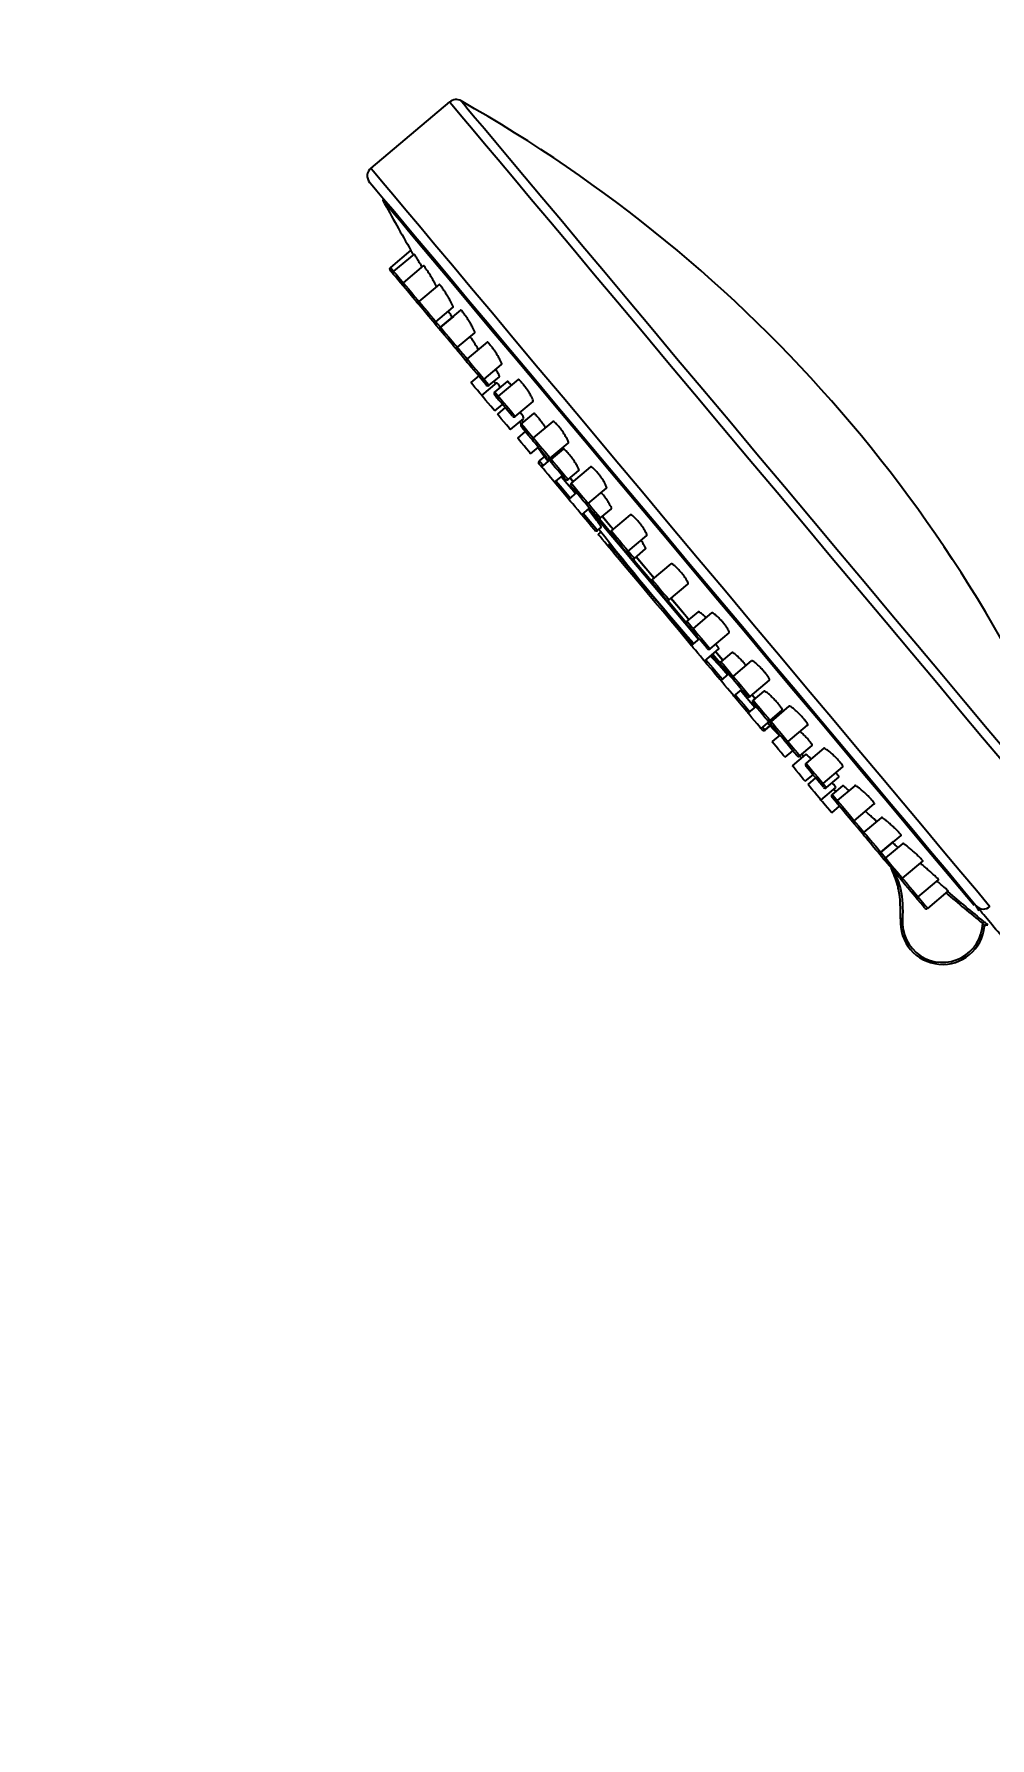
# Model space of a CAD drawing. Extents: x 4885 to 9138, y -729 to 2388.
# Drawn here: x 7202.2 to 7296.1, y 774.1 to 941.3 of the extents above; entities that cross this region are included whole.
import ezdxf

# ---------------------------------------------------------------- set-up
doc = ezdxf.new("R2010")
doc.units = 0
doc.header["$LTSCALE"] = 10
doc.header["$MEASUREMENT"] = 0
doc.header["$PDMODE"] = 3
doc.header["$PDSIZE"] = -10
doc.layers.get('0').update_dxf_attribs({"linetype": 'CONTINUOUS'})
doc.layers.get('DEFPOINTS').update_dxf_attribs({"linetype": 'CONTINUOUS'})
doc.styles.add('Daelim Dimension', font='NanumGothic.ttf')
doc.dimstyles.new('DEFAULT', dxfattribs={"dimscale": 2, "dimtxt": 2, "dimasz": 2, "dimexe": 0, "dimexo": 2, "dimgap": 1, "dimtad": 1, "dimdec": 1, "dimzin": 9, "dimdsep": 46, "dimtxsty": 'Daelim Dimension', "dimcen": 0.5, "dimclrd": 252, "dimclre": 252, "dimclrt": 3, "dimadec": 1, "dimazin": 0, "dimtfac": 1, "dimtdec": 1, "dimtix": 1, "dimtmove": 0, "dimatfit": 3, "dimfxl": 1, "dimtolj": 1, "dimtzin": 1, "dimlwd": 9, "dimlwe": 9, "dimarcsym": 0})

# ---------------------------------------------------------------- blocks, each defined once
blk = doc.blocks.new('*D52')
at = {"color": 5, "lineweight": 9, "ltscale": 0.5, "transparency": 16777216}
for p, q in [((6992.58, 1201.24), (7563.48, 1201.24)), ((7561.48, 1193.24), (7561.48, 202.29)), ((7411.64, 194.29), (7563.48, 194.29))]:
    blk.add_line(p, q, dxfattribs=at)
at = {"color": 5, "ltscale": 0.5, "transparency": 16777216}
for points in [[(7560.15, 1193.24), (7562.82, 1193.24), (7561.48, 1201.24)], [(7560.15, 202.29), (7562.82, 202.29), (7561.48, 194.29)]]:
    blk.add_solid(points, dxfattribs=at)
at = {"layer": 'DEFPOINTS', "color": 0, "ltscale": 0.5, "transparency": 16777216}
for p in [(6988.58, 1201.24), (7407.64, 194.29), (7561.48, 194.29)]:
    blk.add_point(p, dxfattribs=at)
at = {"color": 7, "ltscale": 0.5, "transparency": 16777216, "insert": (7545.78, 697.77), "char_height": 20, "attachment_point": 5, "rotation": 90, "style": 'Daelim Dimension'}
blk.add_mtext('\\A1;(1140~1330)', dxfattribs=at)

msp = doc.modelspace()

# ---------------------------------------------------------------- linework, layer by layer
at = {"color": 7, "linetype": 'Continuous', "lineweight": 25}
for p, q in [((7243.04, 934.61), (7235.31, 928.12)), ((7239.23, 920.06), (7237.22, 918.37)), ((7239.55, 919.68), (7237.54, 917.99)), ((7240.48, 918.55), (7238.48, 916.87)), ((7242.02, 916.7), (7240.03, 915.03)), ((7241.7, 913.04), (7243.39, 914.46)), ((7244.11, 914.18), (7242.13, 912.52)), ((7243.41, 913.56), (7242.15, 912.5)), ((7243.8, 910.53), (7245.51, 911.96)), ((7246.72, 911.04), (7244.75, 909.4)), ((7246.42, 907.4), (7248.15, 908.85)), ((7245.9, 907.72), (7245.13, 907.08)), ((7247.66, 907.06), (7246.19, 905.82)), ((7246.92, 906.81), (7247.93, 907.65)), ((7248.7, 907.17), (7247.48, 906.15)), ((7249.76, 907.37), (7247.82, 905.74)), ((7247.47, 904.29), (7248.24, 904.93)), ((7249.49, 903.75), (7251.24, 905.21)), ((7248.49, 904.63), (7247.73, 903.98)), ((7249.01, 902.45), (7250.34, 903.56)), ((7249.93, 903.23), (7250.07, 903.03)), ((7251.29, 904.05), (7250.09, 903.04)), ((7253.18, 903.25), (7251.26, 901.64)), ((7250.47, 902.27), (7249.71, 901.62)), ((7250.99, 900.09), (7251.76, 900.74)), ((7252.35, 899.83), (7251.84, 899.4)), ((7252.36, 899.82), (7251.85, 899.38)), ((7253.51, 900.02), (7252.07, 898.81)), ((7252.36, 899.82), (7252.37, 899.81)), ((7252.93, 899.65), (7254.7, 901.13)), ((7254.2, 900.55), (7253.01, 899.55)), ((7251.82, 899.1), (7251.81, 899.12)), ((7254.68, 897.56), (7255.74, 898.45)), ((7256.88, 898.79), (7254.99, 897.2)), ((7253.35, 897.28), (7254.12, 897.92)), ((7256.66, 895.21), (7258.45, 896.71)), ((7255.5, 896.27), (7254.74, 895.63)), ((7256.02, 894.1), (7256.79, 894.74)), ((7257.85, 893.79), (7258.93, 894.69)), ((7260.78, 894.09), (7258.91, 892.52)), ((7257.57, 892.57), (7257.92, 892.86)), ((7257.92, 892.42), (7257.63, 892.18)), ((7258.8, 891.29), (7258.71, 891.21)), ((7260.58, 890.53), (7262.4, 892.06)), ((7261.19, 889.81), (7262.29, 890.74)), ((7264.78, 889.28), (7262.93, 887.73)), ((7264.61, 885.74), (7266.45, 887.28)), ((7267.45, 884.58), (7266.35, 883.66)), ((7268.77, 884.46), (7266.96, 882.94)), ((7267.55, 881.92), (7266.78, 881.28)), ((7268.63, 880.94), (7270.5, 882.51)), ((7268.07, 879.74), (7269.49, 880.93)), ((7269.06, 879.98), (7268.77, 880.33)), ((7268.89, 880.43), (7269.62, 879.56)), ((7270.77, 880.59), (7269.69, 879.68)), ((7272.67, 879.76), (7270.88, 878.26)), ((7270.44, 878.47), (7269.68, 877.83)), ((7270.96, 876.29), (7271.73, 876.94)), ((7272.55, 876.27), (7274.45, 877.86)), ((7273.91, 876.79), (7272.86, 875.91)), ((7273.11, 875.29), (7272.35, 874.65)), ((7274.53, 873.91), (7275.71, 874.91)), ((7276.37, 875.3), (7274.61, 873.82)), ((7273.63, 873.11), (7275.08, 874.33)), ((7273.71, 873.02), (7273.63, 873.11)), ((7273.74, 872.99), (7273.71, 873.02)), ((7274.5, 873.43), (7273.99, 873)), ((7274.02, 872.96), (7274.53, 873.39)), ((7274.26, 873.64), (7275.12, 872.76)), ((7274.3, 873.67), (7274.5, 873.43)), ((7274.5, 873.43), (7274.51, 873.41)), ((7276.28, 871.83), (7278.2, 873.44)), ((7275.47, 872.47), (7274.71, 871.83)), ((7275.12, 872.76), (7275.1, 872.78)), ((7277.45, 870.43), (7278.66, 871.44)), ((7275.99, 870.3), (7276.76, 870.94)), ((7278.01, 870.58), (7276.69, 869.47)), ((7279.79, 871.18), (7278.05, 869.72)), ((7277.97, 867.94), (7278.74, 868.58)), ((7278.99, 868.28), (7278.23, 867.64)), ((7279.72, 867.73), (7281.66, 869.36)), ((7280.06, 867.32), (7281.28, 868.35)), ((7279.51, 866.1), (7280.99, 867.34)), ((7281.62, 867.5), (7280.62, 866.66)), ((7282.84, 867.51), (7281.11, 866.06)), ((7280.57, 864.85), (7281.33, 865.49)), ((7282.79, 864.07), (7284.75, 865.72)), ((7285.44, 864.37), (7283.74, 862.94)), ((7285.39, 860.97), (7286.65, 862.02)), ((7285.41, 860.95), (7287.39, 862.61)), ((7287.54, 861.85), (7285.84, 860.43)), ((7287.51, 858.44), (7289.51, 860.11)), ((7289.06, 856.6), (7291.06, 858.28)), ((7290, 855.47), (7292.01, 857.16)), ((7294.59, 855.91), (7293.71, 856.8)), ((7294.73, 855.75), (7295.02, 855.25)), ((7295.9, 853.84), (7295.9, 853.84))]:
    msp.add_line(p, q, dxfattribs=at)
at = {"color": 8, "linetype": 'Continuous', "lineweight": 25}
for p, q in [((7250.26, 903.19), (7250.12, 903.36)), ((7251.84, 899.4), (7251.85, 899.38)), ((7255.16, 897.34), (7254.86, 897.71)), ((7256.8, 894.73), (7256.76, 894.7)), ((7257.24, 894.21), (7257.17, 894.15)), ((7260.43, 889.26), (7260.38, 889.22)), ((7266.4, 882.17), (7266.34, 882.12)), ((7269.18, 880.08), (7269.06, 879.98)), ((7269.86, 879.83), (7269.16, 880.66)), ((7269.61, 879.57), (7269.52, 879.49)), ((7273.03, 876.05), (7272.73, 876.42)), ((7273.79, 873.24), (7273.99, 873)), ((7273.99, 873), (7274.02, 872.96)), ((7277.83, 870.34), (7277.63, 870.58)), ((7295.9, 853.85), (7295.9, 853.84))]:
    msp.add_line(p, q, dxfattribs=at)
at = {"color": 8, "linetype": 'Continuous', "lineweight": 25, "flags": 128}
for points in [[(7297.44, 869.78), (7295.39, 872.22), (7293.2, 874.83), (7290.88, 877.6), (7288.44, 880.5), (7285.91, 883.52), (7283.3, 886.63), (7280.63, 889.8), (7277.93, 893.03), (7275.2, 896.28), (7272.47, 899.53), (7269.76, 902.76), (7267.1, 905.94), (7264.49, 909.05), (7261.95, 912.07), (7259.52, 914.97), (7257.19, 917.74), (7255, 920.36), (7252.95, 922.8), (7251.06, 925.05), (7249.34, 927.09), (7247.81, 928.92), (7246.48, 930.5), (7245.36, 931.84), (7244.45, 932.93), (7243.76, 933.75), (7243.3, 934.3), (7243.07, 934.57), (7243.04, 934.61)], [(7244.17, 934.71), (7244.2, 934.68), (7244.43, 934.41), (7244.88, 933.86), (7245.56, 933.06), (7246.46, 931.99), (7247.57, 930.66), (7248.89, 929.1), (7250.39, 927.3), (7252.09, 925.28), (7253.95, 923.06), (7255.97, 920.65), (7258.14, 918.07), (7260.44, 915.33), (7262.84, 912.46), (7265.34, 909.48), (7267.92, 906.41), (7270.55, 903.27), (7273.22, 900.09), (7275.92, 896.88), (7278.61, 893.67), (7281.28, 890.49), (7283.91, 887.35), (7286.49, 884.28), (7288.99, 881.31), (7291.39, 878.44), (7293.68, 875.71), (7295.85, 873.13), (7297.87, 870.72)], [(7235.31, 928.12), (7235.34, 928.09), (7235.57, 927.81), (7236.03, 927.26), (7236.71, 926.45), (7237.62, 925.36), (7238.74, 924.03), (7240.07, 922.44), (7241.6, 920.63), (7243.31, 918.59), (7245.19, 916.34), (7247.24, 913.9), (7249.43, 911.29), (7251.75, 908.53), (7254.18, 905.63), (7256.71, 902.62), (7259.31, 899.51), (7261.98, 896.34), (7264.68, 893.12), (7267.4, 889.87), (7270.13, 886.62), (7272.83, 883.4), (7275.5, 880.23), (7278.1, 877.12), (7280.64, 874.1), (7283.07, 871.2), (7285.4, 868.43), (7287.59, 865.81), (7289.64, 863.37), (7291.53, 861.12), (7293.25, 859.07), (7294.78, 857.25), (7296.11, 855.66)], [(7294.55, 855.74), (7293.84, 856.59), (7292.63, 858.03), (7291.22, 859.72), (7289.62, 861.62), (7287.85, 863.73), (7285.91, 866.04), (7283.83, 868.52), (7281.62, 871.16), (7279.29, 873.93), (7276.86, 876.82), (7274.36, 879.81), (7271.8, 882.86), (7269.2, 885.96), (7266.57, 889.09), (7263.95, 892.21), (7261.35, 895.31), (7258.79, 898.37), (7256.28, 901.35), (7253.86, 904.24), (7251.53, 907.01), (7249.32, 909.65), (7247.23, 912.13), (7245.3, 914.44), (7243.53, 916.55), (7241.93, 918.46), (7240.52, 920.14), (7239.31, 921.58), (7238.3, 922.78), (7237.51, 923.72), (7236.94, 924.4), (7236.6, 924.81), (7236.49, 924.94)], [(7237.22, 918.37), (7237.29, 918.3), (7237.47, 918.08), (7237.54, 917.99)], [(7237.54, 917.99), (7237.6, 917.92), (7237.78, 917.7), (7238.06, 917.38), (7238.37, 917), (7238.48, 916.87)], [(7238.48, 916.87), (7238.54, 916.8), (7238.73, 916.58), (7239, 916.26), (7239.32, 915.88), (7239.64, 915.49), (7239.91, 915.17), (7240.03, 915.03)], [(7240.03, 915.03), (7240.09, 914.96), (7240.27, 914.74), (7240.54, 914.42), (7240.86, 914.04), (7241.18, 913.65), (7241.45, 913.33), (7241.63, 913.12), (7241.7, 913.04)], [(7241.7, 913.04), (7241.86, 912.84), (7242.15, 912.5)], [(7242.13, 912.52), (7242.2, 912.44), (7242.38, 912.23), (7242.65, 911.9), (7242.97, 911.52), (7243.29, 911.14), (7243.56, 910.82), (7243.74, 910.6), (7243.8, 910.53)], [(7243.8, 910.53), (7243.98, 910.32), (7244.3, 909.94), (7244.62, 909.56), (7244.75, 909.4)], [(7244.75, 909.4), (7244.82, 909.32), (7245, 909.1), (7245.27, 908.78), (7245.59, 908.4), (7245.91, 908.02), (7246.18, 907.7), (7246.36, 907.48), (7246.42, 907.4)], [(7246.42, 907.4), (7246.68, 907.1), (7246.86, 906.88), (7246.92, 906.81)], [(7247.48, 906.15), (7247.54, 906.07), (7247.73, 905.85), (7247.82, 905.74)], [(7247.82, 905.74), (7247.88, 905.66), (7248.07, 905.45), (7248.34, 905.13), (7248.66, 904.74), (7248.98, 904.36), (7249.25, 904.04), (7249.43, 903.82), (7249.49, 903.75)], [(7250.09, 903.04), (7250.15, 902.96), (7250.33, 902.75), (7250.6, 902.42), (7250.92, 902.04), (7251.24, 901.66), (7251.26, 901.64)], [(7250.13, 903.39), (7250.2, 903.3), (7250.29, 903.2)], [(7251.26, 901.64), (7251.33, 901.56), (7251.51, 901.35), (7251.78, 901.03), (7252.1, 900.64), (7252.42, 900.26), (7252.69, 899.94), (7252.87, 899.72), (7252.93, 899.65)], [(7251.85, 899.38), (7252.02, 899.18), (7252.22, 898.94)], [(7253.01, 899.55), (7253.08, 899.48), (7253.26, 899.26), (7253.53, 898.94), (7253.85, 898.56), (7254.17, 898.18), (7254.44, 897.85), (7254.62, 897.64), (7254.68, 897.56)], [(7253.51, 897.41), (7253.52, 897.39), (7254.08, 896.72), (7254.72, 895.96), (7254.89, 895.76)], [(7254.88, 897.73), (7255.14, 897.42), (7255.19, 897.36)], [(7254.99, 897.2), (7255.05, 897.12), (7255.23, 896.91), (7255.5, 896.58), (7255.82, 896.2), (7256.14, 895.82), (7256.42, 895.5), (7256.6, 895.28), (7256.66, 895.21)], [(7256.66, 895.21), (7256.7, 895.16), (7257.02, 894.78), (7257.34, 894.4), (7257.61, 894.08), (7257.79, 893.86), (7257.85, 893.79)], [(7256.18, 894.23), (7256.34, 894.03), (7256.83, 893.45), (7257.23, 892.97), (7257.49, 892.66), (7257.57, 892.57)], [(7259.09, 892.67), (7258.84, 892.96), (7258.03, 893.93)], [(7258.05, 893.95), (7258.45, 893.47), (7259.11, 892.69)], [(7258.91, 892.52), (7258.98, 892.45), (7259.16, 892.23), (7259.43, 891.91), (7259.75, 891.53), (7260.07, 891.15), (7260.34, 890.82), (7260.52, 890.61), (7260.58, 890.53)], [(7258.71, 891.21), (7258.77, 891.14), (7259.01, 890.85), (7259.4, 890.38), (7259.88, 889.81), (7260.38, 889.22)], [(7260.58, 890.53), (7260.67, 890.43), (7260.94, 890.1), (7261.12, 889.89), (7261.19, 889.81)], [(7263.11, 887.88), (7262.53, 888.57), (7261.36, 889.96)], [(7261.38, 889.98), (7262.09, 889.13), (7263.13, 887.9)], [(7262.93, 887.73), (7263, 887.65), (7263.18, 887.44), (7263.45, 887.11), (7263.77, 886.73), (7264.09, 886.35), (7264.36, 886.03), (7264.54, 885.81), (7264.61, 885.74)], [(7266.53, 883.8), (7266.3, 884.07), (7264.78, 885.88)], [(7264.8, 885.9), (7265.84, 884.67), (7266.55, 883.82)], [(7266.35, 883.66), (7266.42, 883.58), (7266.6, 883.36), (7266.87, 883.04), (7266.96, 882.94)], [(7266.96, 882.94), (7267.02, 882.86), (7267.2, 882.64), (7267.47, 882.32), (7267.79, 881.94), (7268.11, 881.56), (7268.38, 881.24), (7268.56, 881.02), (7268.63, 880.94)], [(7266.34, 882.12), (7266.83, 881.53), (7266.94, 881.4)], [(7268.22, 879.87), (7268.41, 879.64), (7268.89, 879.08), (7269.39, 878.48), (7269.84, 877.95)], [(7269.16, 880.71), (7269.48, 880.33), (7269.89, 879.85)], [(7269.69, 879.68), (7269.75, 879.61), (7269.93, 879.39), (7270.2, 879.07), (7270.52, 878.69), (7270.84, 878.3), (7270.88, 878.26)], [(7270.88, 878.26), (7270.94, 878.18), (7271.12, 877.97), (7271.4, 877.65), (7271.72, 877.26), (7272.03, 876.88), (7272.31, 876.56), (7272.49, 876.34), (7272.55, 876.27)], [(7271.12, 876.42), (7271.29, 876.21), (7271.93, 875.46), (7272.49, 874.78), (7272.5, 874.77)], [(7272.75, 876.43), (7272.8, 876.38), (7273.05, 876.07)], [(7272.86, 875.91), (7272.92, 875.83), (7273.1, 875.61), (7273.37, 875.29), (7273.69, 874.91), (7274.01, 874.53), (7274.28, 874.2), (7274.46, 873.99), (7274.53, 873.91)], [(7274.61, 873.82), (7274.67, 873.74), (7274.85, 873.53), (7275.12, 873.2), (7275.44, 872.82), (7275.76, 872.44), (7276.03, 872.12), (7276.21, 871.9), (7276.28, 871.83)], [(7276.28, 871.83), (7276.3, 871.81), (7276.62, 871.42), (7276.94, 871.04), (7277.21, 870.72), (7277.39, 870.5), (7277.45, 870.43)], [(7277.65, 870.59), (7277.73, 870.49), (7277.82, 870.39)], [(7278.05, 869.72), (7278.11, 869.64), (7278.29, 869.43), (7278.56, 869.1), (7278.88, 868.72), (7279.2, 868.34), (7279.47, 868.02), (7279.65, 867.8), (7279.72, 867.73)], [(7279.72, 867.73), (7279.81, 867.61), (7280, 867.4), (7280.06, 867.32)], [(7280.62, 866.66), (7280.68, 866.58), (7280.86, 866.37), (7281.11, 866.06)], [(7281.11, 866.06), (7281.18, 865.99), (7281.36, 865.77), (7281.63, 865.45), (7281.95, 865.07), (7282.27, 864.69), (7282.54, 864.36), (7282.72, 864.15), (7282.79, 864.07)], [(7282.79, 864.07), (7282.92, 863.91), (7283.24, 863.53), (7283.56, 863.15), (7283.74, 862.94)], [(7283.74, 862.94), (7283.8, 862.86), (7283.98, 862.65), (7284.25, 862.32), (7284.57, 861.94), (7284.89, 861.56), (7285.16, 861.24), (7285.34, 861.02), (7285.41, 860.95)], [(7285.39, 860.97), (7285.68, 860.63), (7285.84, 860.43)], [(7285.84, 860.43), (7285.91, 860.35), (7286.09, 860.14), (7286.36, 859.81), (7286.68, 859.43), (7287, 859.05), (7287.27, 858.73), (7287.45, 858.51), (7287.51, 858.44)], [(7287.51, 858.44), (7287.63, 858.3), (7287.9, 857.97), (7288.22, 857.59), (7288.54, 857.21), (7288.81, 856.89), (7288.99, 856.67), (7289.06, 856.6)], [(7289.06, 856.6), (7289.16, 856.47), (7289.48, 856.09), (7289.76, 855.76), (7289.94, 855.55), (7290, 855.47)]]:
    msp.add_lwpolyline(points, dxfattribs=at)
at = {"color": 7, "linetype": 'Continuous', "lineweight": 25, "flags": 128}
for points in [[(7294.77, 855.7), (7293.46, 857.26), (7291.96, 859.04), (7290.28, 861.05), (7288.43, 863.26), (7286.42, 865.65), (7284.27, 868.21), (7281.99, 870.93), (7279.61, 873.77), (7277.13, 876.73), (7274.57, 879.77), (7271.96, 882.89), (7269.31, 886.05), (7266.64, 889.23), (7263.97, 892.41), (7261.32, 895.56), (7258.71, 898.68), (7256.16, 901.72), (7253.68, 904.67), (7251.3, 907.51), (7249.02, 910.22), (7246.88, 912.78), (7244.87, 915.17), (7243.02, 917.37), (7241.35, 919.37), (7239.85, 921.15), (7238.55, 922.7), (7237.45, 924.01), (7236.56, 925.07), (7235.89, 925.87), (7235.44, 926.41), (7235.21, 926.68), (7235.18, 926.71)], [(7236.52, 924.96), (7236.52, 924.96), (7236.63, 924.83), (7236.98, 924.42), (7237.55, 923.74), (7238.33, 922.8), (7239.34, 921.61), (7240.55, 920.16), (7241.96, 918.48), (7243.56, 916.58), (7245.33, 914.46), (7247.27, 912.16), (7249.35, 909.68), (7251.56, 907.04), (7253.89, 904.26), (7256.31, 901.37), (7258.82, 898.39), (7261.38, 895.34), (7263.98, 892.24), (7266.6, 889.11), (7269.23, 885.99), (7271.83, 882.89), (7274.39, 879.83), (7276.89, 876.85), (7279.32, 873.96), (7281.65, 871.19), (7283.86, 868.55), (7285.94, 866.07), (7287.88, 863.76), (7289.65, 861.65), (7291.25, 859.74), (7292.66, 858.06), (7293.87, 856.62), (7294.52, 855.84)], [(7237.51, 917.71), (7237.41, 917.84), (7237.25, 918.03), (7237.2, 918.09), (7237.2, 918.09)], [(7238.46, 916.59), (7238.22, 916.87), (7237.95, 917.19), (7237.72, 917.47), (7237.57, 917.65), (7237.51, 917.71), (7237.51, 917.71)], [(7239.87, 914.9), (7239.82, 914.97), (7239.66, 915.15), (7239.43, 915.42), (7239.16, 915.75), (7238.89, 916.07), (7238.66, 916.34), (7238.51, 916.53), (7238.46, 916.59), (7238.46, 916.59)], [(7241.41, 913.06), (7241.36, 913.13), (7241.21, 913.31), (7240.98, 913.58), (7240.71, 913.91), (7240.44, 914.23), (7240.21, 914.5), (7240.05, 914.69), (7240, 914.75), (7240, 914.75)], [(7242.11, 912.24), (7242.03, 912.33), (7241.76, 912.65), (7241.53, 912.93), (7241.41, 913.06)], [(7243.52, 910.55), (7243.47, 910.62), (7243.32, 910.8), (7243.09, 911.07), (7242.82, 911.39), (7242.54, 911.72), (7242.32, 911.99), (7242.16, 912.17), (7242.11, 912.24), (7242.11, 912.24)], [(7244.73, 909.11), (7244.64, 909.22), (7244.41, 909.49), (7244.14, 909.81), (7243.87, 910.13), (7243.64, 910.41), (7243.52, 910.55)], [(7246.14, 907.43), (7246.09, 907.49), (7245.94, 907.68), (7245.71, 907.95), (7245.44, 908.27), (7245.17, 908.59), (7244.94, 908.87), (7244.78, 909.05), (7244.73, 909.11), (7244.73, 909.11)], [(7246.19, 905.82), (7246.02, 906.02), (7245.78, 906.31), (7245.53, 906.6), (7245.32, 906.85), (7245.18, 907.02), (7245.13, 907.08)], [(7246.64, 906.83), (7246.59, 906.9), (7246.44, 907.08), (7246.21, 907.35), (7246.14, 907.43)], [(7247.47, 904.29), (7247.42, 904.35), (7247.28, 904.51), (7247.08, 904.76), (7246.83, 905.05), (7246.58, 905.35), (7246.38, 905.6), (7246.24, 905.76), (7246.19, 905.82)], [(7247.8, 905.46), (7247.66, 905.62), (7247.51, 905.8), (7247.46, 905.86), (7247.46, 905.86)], [(7249.21, 903.77), (7249.16, 903.84), (7249, 904.02), (7248.77, 904.29), (7248.5, 904.62), (7248.23, 904.94), (7248, 905.21), (7247.85, 905.39), (7247.8, 905.46), (7247.8, 905.46)], [(7249.01, 902.45), (7248.96, 902.51), (7248.83, 902.68), (7248.62, 902.93), (7248.37, 903.22), (7248.12, 903.51), (7247.92, 903.76), (7247.78, 903.93), (7247.73, 903.98)], [(7250.09, 903.43), (7250.21, 903.3), (7250.29, 903.2)], [(7250.99, 900.09), (7250.95, 900.15), (7250.81, 900.32), (7250.6, 900.57), (7250.35, 900.86), (7250.11, 901.15), (7249.9, 901.4), (7249.76, 901.57), (7249.71, 901.62)], [(7251.24, 901.36), (7251.04, 901.59), (7250.77, 901.91), (7250.5, 902.24), (7250.27, 902.51), (7250.12, 902.69), (7250.06, 902.76), (7250.06, 902.76)], [(7252.65, 899.67), (7252.6, 899.74), (7252.44, 899.92), (7252.21, 900.19), (7251.94, 900.52), (7251.67, 900.84), (7251.44, 901.11), (7251.29, 901.29), (7251.24, 901.36), (7251.24, 901.36)], [(7252.36, 899.82), (7252.53, 899.61), (7252.74, 899.37)], [(7252.07, 898.81), (7251.99, 898.9), (7251.82, 899.1)], [(7253.35, 897.28), (7253.31, 897.34), (7253.17, 897.5), (7252.96, 897.75), (7252.71, 898.05), (7252.47, 898.34), (7252.26, 898.59), (7252.12, 898.75), (7252.07, 898.81)], [(7254.4, 897.59), (7254.35, 897.65), (7254.19, 897.83), (7253.97, 898.11), (7253.69, 898.43), (7253.42, 898.75), (7253.19, 899.03), (7253.04, 899.21), (7252.99, 899.27), (7252.99, 899.27)], [(7254.74, 895.63), (7254.66, 895.72), (7254.03, 896.47), (7253.47, 897.14), (7253.35, 897.28)], [(7254.02, 897.84), (7254.03, 897.83), (7254.6, 897.15), (7255.23, 896.4), (7255.41, 896.19)], [(7254.88, 897.73), (7255.14, 897.42), (7255.19, 897.36)], [(7256.38, 895.23), (7256.32, 895.3), (7256.17, 895.48), (7255.94, 895.75), (7255.67, 896.07), (7255.4, 896.4), (7255.17, 896.67), (7255.02, 896.85), (7254.96, 896.92), (7254.96, 896.92)], [(7256.02, 894.1), (7255.97, 894.16), (7255.83, 894.32), (7255.63, 894.57), (7255.38, 894.87), (7255.13, 895.16), (7254.93, 895.41), (7254.79, 895.57), (7254.74, 895.63)], [(7257.57, 893.81), (7257.52, 893.87), (7257.36, 894.06), (7257.13, 894.33), (7256.86, 894.65), (7256.59, 894.98), (7256.38, 895.23)], [(7257.29, 892.59), (7257.22, 892.67), (7256.98, 892.95), (7256.62, 893.39), (7256.18, 893.91), (7256.02, 894.1)], [(7267.48, 881.86), (7266.15, 883.45), (7264.6, 885.29), (7263.04, 887.15), (7261.49, 889), (7259.98, 890.8), (7258.53, 892.53), (7257.17, 894.15)], [(7257.72, 893.74), (7258.08, 893.31), (7258.84, 892.4)], [(7258.05, 893.95), (7258.46, 893.47), (7259.11, 892.69)], [(7258.68, 890.93), (7258.52, 891.12), (7258.28, 891.41), (7258.03, 891.71), (7257.82, 891.96), (7257.68, 892.12), (7257.63, 892.18)], [(7260.3, 890.56), (7260.25, 890.62), (7260.09, 890.8), (7259.87, 891.08), (7259.59, 891.4), (7259.32, 891.72), (7259.09, 891.99), (7258.94, 892.18), (7258.89, 892.24), (7258.89, 892.24)], [(7260.19, 889.13), (7259.74, 889.67), (7259.31, 890.18), (7258.96, 890.6), (7258.74, 890.86), (7258.68, 890.93)], [(7260.9, 889.84), (7260.85, 889.9), (7260.7, 890.08), (7260.47, 890.36), (7260.3, 890.56)], [(7261.06, 889.77), (7261.38, 889.38), (7262.87, 887.61)], [(7261.38, 889.98), (7262.09, 889.13), (7263.13, 887.9)], [(7260.19, 889.13), (7260.2, 889.13), (7260.22, 889.13), (7260.24, 889.13), (7260.26, 889.14), (7260.29, 889.15), (7260.32, 889.17), (7260.35, 889.19), (7260.38, 889.22)], [(7266.23, 881.93), (7265.51, 882.8), (7264.76, 883.68), (7264, 884.59), (7263.23, 885.5), (7262.46, 886.42), (7261.69, 887.34), (7260.93, 888.25), (7260.19, 889.13)], [(7260.38, 889.22), (7261.12, 888.34), (7261.86, 887.45), (7262.62, 886.55), (7263.38, 885.64), (7264.14, 884.74), (7264.89, 883.84), (7265.62, 882.97), (7266.34, 882.12)], [(7264.32, 885.76), (7264.27, 885.83), (7264.12, 886.01), (7263.89, 886.28), (7263.62, 886.61), (7263.35, 886.93), (7263.12, 887.2), (7262.96, 887.38), (7262.91, 887.45), (7262.91, 887.45)], [(7264.47, 885.69), (7264.85, 885.25), (7266.28, 883.53)], [(7264.8, 885.9), (7265.84, 884.67), (7266.55, 883.82)], [(7266.93, 882.65), (7266.76, 882.85), (7266.54, 883.13), (7266.38, 883.31), (7266.33, 883.37), (7266.33, 883.37)], [(7266.23, 881.93), (7266.23, 881.95), (7266.23, 881.96), (7266.23, 881.99), (7266.24, 882.01), (7266.26, 882.04), (7266.28, 882.07), (7266.31, 882.09), (7266.34, 882.12)], [(7266.78, 881.28), (7266.68, 881.4), (7266.23, 881.93)], [(7268.07, 879.74), (7268.02, 879.8), (7267.88, 879.97), (7267.67, 880.22), (7267.43, 880.51), (7267.18, 880.8), (7266.97, 881.05), (7266.83, 881.22), (7266.78, 881.28)], [(7268.35, 880.97), (7268.29, 881.03), (7268.14, 881.22), (7267.91, 881.49), (7267.64, 881.81), (7267.37, 882.13), (7267.14, 882.41), (7266.99, 882.59), (7266.93, 882.65), (7266.93, 882.65)], [(7269.61, 877.91), (7269.2, 878.39), (7268.75, 878.93), (7268.32, 879.44), (7268.07, 879.74)], [(7269.16, 880.71), (7269.48, 880.33), (7269.89, 879.85)], [(7270.85, 877.98), (7270.64, 878.23), (7270.37, 878.56), (7270.1, 878.88), (7269.87, 879.15), (7269.72, 879.34), (7269.66, 879.4), (7269.66, 879.4)], [(7272.27, 876.29), (7272.22, 876.36), (7272.06, 876.54), (7271.83, 876.81), (7271.56, 877.14), (7271.29, 877.46), (7271.06, 877.73), (7270.91, 877.91), (7270.85, 877.98), (7270.85, 877.98)], [(7270.96, 876.29), (7270.91, 876.35), (7270.78, 876.52), (7270.57, 876.77), (7270.32, 877.06), (7270.08, 877.35), (7269.87, 877.6), (7269.73, 877.77), (7269.68, 877.83)], [(7272.35, 874.65), (7272.23, 874.79), (7271.67, 875.45), (7271.04, 876.2), (7270.96, 876.29)], [(7271.63, 876.85), (7271.81, 876.65), (7272.44, 875.89), (7273.01, 875.22), (7273.02, 875.21)], [(7272.75, 876.43), (7272.79, 876.38), (7273.05, 876.07)], [(7273.63, 873.11), (7273.58, 873.17), (7273.44, 873.34), (7273.24, 873.59), (7272.99, 873.88), (7272.74, 874.17), (7272.53, 874.42), (7272.4, 874.59), (7272.35, 874.65)], [(7274.25, 873.94), (7274.19, 874), (7274.04, 874.18), (7273.81, 874.46), (7273.54, 874.78), (7273.27, 875.1), (7273.04, 875.38), (7272.89, 875.56), (7272.83, 875.62), (7272.83, 875.62)], [(7276, 871.85), (7275.94, 871.92), (7275.79, 872.1), (7275.56, 872.37), (7275.29, 872.69), (7275.02, 873.02), (7274.79, 873.29), (7274.64, 873.47), (7274.58, 873.54), (7274.58, 873.54)], [(7275.99, 870.3), (7275.94, 870.36), (7275.8, 870.52), (7275.6, 870.77), (7275.35, 871.07), (7275.1, 871.36), (7274.9, 871.61), (7274.76, 871.77), (7274.71, 871.83)], [(7277.17, 870.45), (7277.12, 870.52), (7276.96, 870.7), (7276.73, 870.97), (7276.46, 871.3), (7276.19, 871.62), (7276, 871.85)], [(7277.44, 870.42), (7277.56, 870.29), (7277.61, 870.24)], [(7277.65, 870.59), (7277.73, 870.5), (7277.83, 870.38)], [(7277.97, 867.94), (7277.92, 868), (7277.78, 868.16), (7277.58, 868.41), (7277.33, 868.71), (7277.08, 869), (7276.88, 869.25), (7276.74, 869.41), (7276.69, 869.47)], [(7279.44, 867.75), (7279.38, 867.82), (7279.23, 868), (7279, 868.27), (7278.73, 868.59), (7278.46, 868.92), (7278.23, 869.19), (7278.08, 869.37), (7278.02, 869.44), (7278.02, 869.44)], [(7279.51, 866.1), (7279.46, 866.16), (7279.33, 866.33), (7279.12, 866.58), (7278.87, 866.87), (7278.63, 867.16), (7278.42, 867.41), (7278.28, 867.58), (7278.23, 867.64)], [(7279.78, 867.35), (7279.72, 867.41), (7279.57, 867.59), (7279.44, 867.75)], [(7281.09, 865.78), (7281.03, 865.86), (7280.8, 866.13), (7280.64, 866.31), (7280.59, 866.38), (7280.59, 866.38)], [(7280.76, 867.17), (7280.86, 867.08), (7280.98, 866.96)], [(7280.57, 864.85), (7280.52, 864.91), (7280.38, 865.07), (7280.17, 865.32), (7279.92, 865.61), (7279.68, 865.91), (7279.51, 866.1)], [(7282.5, 864.1), (7282.45, 864.16), (7282.3, 864.34), (7282.07, 864.62), (7281.8, 864.94), (7281.53, 865.26), (7281.3, 865.53), (7281.14, 865.72), (7281.09, 865.78), (7281.09, 865.78)], [(7283.71, 862.66), (7283.59, 862.8), (7283.36, 863.08), (7283.09, 863.4), (7282.82, 863.72), (7282.59, 863.99), (7282.5, 864.1)], [(7285.12, 860.97), (7285.07, 861.04), (7284.92, 861.22), (7284.69, 861.49), (7284.42, 861.82), (7284.15, 862.14), (7283.92, 862.41), (7283.76, 862.59), (7283.71, 862.66), (7283.71, 862.66)], [(7285.82, 860.15), (7285.7, 860.28), (7285.47, 860.56), (7285.2, 860.88), (7285.12, 860.97)], [(7287.23, 858.46), (7287.18, 858.52), (7287.03, 858.71), (7286.8, 858.98), (7286.53, 859.3), (7286.26, 859.63), (7286.03, 859.9), (7285.87, 860.08), (7285.82, 860.15), (7285.82, 860.15)], [(7288.78, 856.62), (7288.72, 856.68), (7288.57, 856.87), (7288.34, 857.14), (7288.07, 857.46), (7287.8, 857.79), (7287.57, 858.06), (7287.42, 858.24), (7287.36, 858.31), (7287.36, 858.31)], [(7289.72, 855.5), (7289.66, 855.56), (7289.51, 855.74), (7289.28, 856.02), (7289.01, 856.34), (7288.78, 856.62)]]:
    msp.add_lwpolyline(points, dxfattribs=at)
at = {"color": 7, "linetype": 'Continuous', "lineweight": 25}
for centre, radius, start, end in [((7243.68, 933.84), 1, 60.6414, 130), ((7175.53, 812.69), 140, 20.9286, 60.6414), ((7235.95, 927.36), 1, 130, 220), ((7236.5, 924.95), 0.02, 40, 208.7032), ((7446.07, 1039.7), 238.94, 208.7032, 210.051), ((7237.35, 918.22), 0.2, 130, 220), ((7237.67, 917.84), 0.2, 130, 220), ((7238.61, 916.72), 0.2, 130, 220), ((7240.02, 915.03), 0.2, 220, 250.3313), ((7240.15, 914.88), 0.2, 130, 220), ((7241.57, 913.19), 0.2, 220, 310), ((7242.26, 912.37), 0.2, 130, 220), ((7243.68, 910.68), 0.2, 220, 310), ((7244.88, 909.24), 0.2, 130, 220), ((7246.3, 907.56), 0.2, 220, 310), ((7246.8, 906.96), 0.2, 220, 310), ((7247.61, 905.99), 0.2, 130, 220), ((7247.95, 905.59), 0.2, 130, 220), ((7249.36, 903.9), 0.2, 220, 310), ((7250.22, 902.89), 0.2, 130, 220), ((7251.39, 901.49), 0.2, 130, 220), ((7446.07, 1039.7), 238.94, 215.5671, 215.9746), ((7252.8, 899.8), 0.2, 220, 310), ((7251.97, 899.24), 0.2, 130, 220), ((7251.98, 899.23), 0.199, 129.7614, 219.7608), ((7253.14, 899.4), 0.2, 130, 220), ((7254.56, 897.72), 0.2, 220, 310), ((7255.12, 897.05), 0.2, 130, 220), ((7256.53, 895.36), 0.2, 220, 310), ((7257.72, 893.94), 0.2, 220, 310), ((7257.44, 892.72), 0.2, 220, 310), ((7446.07, 1039.7), 238.94, 217.9723, 221.4671), ((7259.04, 892.37), 0.2, 130, 220), ((7258.84, 891.06), 0.2, 130, 220), ((7260.45, 890.68), 0.2, 220, 310), ((7261.06, 889.97), 0.2, 220, 310), ((7263.06, 887.58), 0.2, 130, 220), ((7264.48, 885.89), 0.2, 220, 310), ((7266.48, 883.5), 0.2, 130, 220), ((7267.08, 882.78), 0.2, 130, 220), ((7268.5, 881.1), 0.2, 220, 310), ((7269.82, 879.53), 0.2, 130, 220), ((7304.14, 919.03), 52.55, 228.7974, 229.162), ((7271.01, 878.11), 0.2, 130, 220), ((7272.42, 876.42), 0.2, 220, 310), ((7272.98, 875.75), 0.2, 130, 220), ((7273.86, 873.15), 0.198, 220.671, 310.6719), ((7273.89, 873.12), 0.2, 220, 310), ((7274.4, 874.07), 0.2, 220, 310), ((7274.74, 873.67), 0.2, 130, 220), ((7276.15, 871.98), 0.2, 220, 310), ((7277.32, 870.58), 0.2, 220, 310), ((7278.18, 869.57), 0.2, 130, 220), ((7279.59, 867.88), 0.2, 220, 310), ((7279.93, 867.47), 0.2, 220, 310), ((7280.74, 866.5), 0.2, 130, 220), ((7281.24, 865.91), 0.2, 130, 220), ((7282.66, 864.22), 0.2, 220, 310), ((7283.86, 862.79), 0.2, 130, 220), ((7285.28, 861.1), 0.2, 220, 310), ((7285.97, 860.27), 0.2, 130, 220), ((7287.39, 858.59), 0.2, 220, 310), ((7287.52, 858.43), 0.2, 189.6687, 220), ((7288.93, 856.75), 0.2, 220, 310), ((7446.07, 1039.7), 238.94, 229.8337, 230.9437), ((7289.87, 855.63), 0.2, 220, 310), ((7295.46, 856.35), 0.951, 223.4566, 313.0818), ((7291.46, 854.11), 4.14, 175.5448, 354.4966), ((7277.68, 729.46), 125.35, 85.4932, 85.5846), ((7291.46, 854.11), 3.94, 175.5448, 358.4876), ((7171.67, 954.54), 159.42, 320.9025, 320.9744), ((7295.77, 853.69), 0.2, 51.0455, 174.5099)]:
    msp.add_arc(centre, radius, start, end, dxfattribs=at)
at = {"color": 8, "linetype": 'Continuous', "lineweight": 25}
for centre, radius, start, end in [((7269.69, 878.02), 0.138, 230.9553, 303.0029), ((7446.07, 1039.7), 239.14, 229.8254, 230.9437)]:
    msp.add_arc(centre, radius, start, end, dxfattribs=at)
at = {"color": 7, "linetype": 'Continuous', "lineweight": 25}
for points, knots in [([(7239.49, 919.63), (7239.47, 919.65), (7239.4, 919.79), (7239.3, 919.94), (7239.23, 920.06), (7239.24, 920.05), (7239.24, 920.04)], [0, 0, 0, 0, 0.083633, 0.46605, 0.843152, 1, 1, 1, 1]), ([(7240.33, 918.42), (7240.32, 918.44), (7240.23, 918.59), (7240.06, 918.87), (7239.85, 919.23), (7239.68, 919.5), (7239.57, 919.66), (7239.56, 919.67), (7239.55, 919.67)], [0, 0, 0, 0, 0.031546, 0.234281, 0.436605, 0.63687, 0.834327, 1, 1, 1, 1]), ([(7241.76, 916.49), (7241.73, 916.55), (7241.66, 916.68), (7241.49, 917), (7241.27, 917.38), (7241.03, 917.77), (7240.81, 918.12), (7240.63, 918.38), (7240.52, 918.54), (7240.5, 918.54), (7240.49, 918.55)], [0, 0, 0, 0, 0.10448, 0.23529, 0.367508, 0.50013, 0.631944, 0.762084, 0.89046, 1, 1, 1, 1]), ([(7243.38, 914.48), (7243.39, 914.48), (7243.41, 914.47), (7243.36, 914.6), (7243.24, 914.85), (7243.06, 915.18), (7242.84, 915.56), (7242.6, 915.95), (7242.37, 916.29), (7242.19, 916.55), (7242.06, 916.7), (7242.03, 916.7), (7242.02, 916.7)], [0, 0, 0, 0, 0.045721, 0.152041, 0.259383, 0.368144, 0.47773, 0.587191, 0.695586, 0.802478, 0.908101, 1, 1, 1, 1]), ([(7243.3, 913.47), (7243.27, 913.52), (7243.16, 913.69), (7243.02, 913.91), (7242.94, 914.03), (7242.92, 914.07)], [0, 0, 0, 0, 0.228422, 0.806105, 1, 1, 1, 1]), ([(7245.5, 911.97), (7245.51, 911.97), (7245.53, 911.98), (7245.49, 912.11), (7245.38, 912.35), (7245.19, 912.69), (7244.97, 913.07), (7244.72, 913.45), (7244.49, 913.78), (7244.3, 914.03), (7244.16, 914.18), (7244.13, 914.18), (7244.12, 914.17)], [0, 0, 0, 0, 0.04408, 0.151015, 0.259037, 0.368289, 0.477946, 0.587018, 0.694742, 0.800986, 0.906275, 1, 1, 1, 1]), ([(7245.86, 910.33), (7245.85, 910.35), (7245.78, 910.47), (7245.6, 910.76), (7245.36, 911.13), (7245.17, 911.42), (7245.08, 911.54), (7245.05, 911.58)], [0, 0, 0, 0, 0.064263, 0.342723, 0.621425, 0.898591, 1, 1, 1, 1]), ([(7248.14, 908.87), (7248.15, 908.87), (7248.17, 908.87), (7248.14, 909), (7248.03, 909.25), (7247.84, 909.58), (7247.61, 909.96), (7247.36, 910.34), (7247.12, 910.66), (7246.92, 910.91), (7246.77, 911.05), (7246.74, 911.04), (7246.72, 911.04)], [0, 0, 0, 0, 0.042159, 0.149743, 0.258393, 0.367941, 0.477468, 0.585988, 0.69302, 0.798734, 0.903892, 1, 1, 1, 1]), ([(7247.93, 907.66), (7247.93, 907.66), (7247.95, 907.65), (7247.92, 907.75), (7247.82, 907.96), (7247.69, 908.19), (7247.6, 908.34), (7247.58, 908.37)], [0, 0, 0, 0, 0.045571, 0.335052, 0.627355, 0.922287, 1, 1, 1, 1]), ([(7247.54, 906.96), (7247.54, 906.98), (7247.5, 907.04), (7247.44, 907.13), (7247.39, 907.2)], [0, 0, 0, 0, 0.23493, 1, 1, 1, 1]), ([(7248.02, 906.6), (7247.97, 906.67), (7247.86, 906.83), (7247.74, 906.98), (7247.67, 907.06), (7247.67, 907.05), (7247.67, 907.05)], [0, 0, 0, 0, 0.260019, 0.556633, 0.851827, 1, 1, 1, 1]), ([(7249.08, 906.8), (7249.04, 906.86), (7248.92, 907.01), (7248.79, 907.14), (7248.71, 907.2), (7248.71, 907.17), (7248.71, 907.17)], [0, 0, 0, 0, 0.22057, 0.580605, 0.941021, 1, 1, 1, 1]), ([(7251.23, 905.23), (7251.24, 905.23), (7251.27, 905.23), (7251.23, 905.37), (7251.12, 905.61), (7250.94, 905.94), (7250.7, 906.32), (7250.44, 906.68), (7250.2, 907), (7249.98, 907.24), (7249.83, 907.38), (7249.79, 907.37), (7249.77, 907.37)], [0, 0, 0, 0, 0.039891, 0.148109, 0.257263, 0.366929, 0.476112, 0.583986, 0.690377, 0.795728, 0.90095, 1, 1, 1, 1]), ([(7250.33, 903.57), (7250.33, 903.58), (7250.34, 903.59), (7250.27, 903.72), (7250.16, 903.92), (7250.05, 904.09), (7249.99, 904.17)], [0, 0, 0, 0, 0.21365, 0.482937, 0.753973, 1, 1, 1, 1]), ([(7252.46, 902.64), (7252.44, 902.66), (7252.36, 902.79), (7252.17, 903.07), (7251.92, 903.42), (7251.67, 903.73), (7251.47, 903.95), (7251.34, 904.06), (7251.31, 904.05), (7251.3, 904.04)], [0, 0, 0, 0, 0.032643, 0.204214, 0.374216, 0.542552, 0.709903, 0.87732, 1, 1, 1, 1]), ([(7254.61, 901.48), (7254.56, 901.58), (7254.45, 901.78), (7254.22, 902.14), (7253.96, 902.51), (7253.7, 902.83), (7253.46, 903.09), (7253.29, 903.23), (7253.2, 903.28), (7253.19, 903.25), (7253.19, 903.24)], [0, 0, 0, 0, 0.141519, 0.283084, 0.423296, 0.561629, 0.698832, 0.836164, 0.97476, 1, 1, 1, 1]), ([(7254.69, 901.15), (7254.7, 901.15), (7254.73, 901.16), (7254.7, 901.29), (7254.63, 901.43), (7254.61, 901.48)], [0, 0, 0, 0, 0.2339963, 0.7002274, 1, 1, 1, 1]), ([(7255.73, 898.46), (7255.74, 898.47), (7255.77, 898.48), (7255.71, 898.64), (7255.57, 898.9), (7255.36, 899.23), (7255.11, 899.6), (7254.84, 899.95), (7254.59, 900.24), (7254.38, 900.46), (7254.25, 900.56), (7254.22, 900.55), (7254.21, 900.54)], [0, 0, 0, 0, 0.063424, 0.171976, 0.280946, 0.389796, 0.497854, 0.604843, 0.710923, 0.816685, 0.922822, 1, 1, 1, 1]), ([(7258.36, 897.06), (7258.31, 897.15), (7258.21, 897.35), (7257.97, 897.7), (7257.7, 898.06), (7257.43, 898.38), (7257.19, 898.63), (7257, 898.77), (7256.9, 898.82), (7256.89, 898.79), (7256.89, 898.78)], [0, 0, 0, 0, 0.140323, 0.280694, 0.419647, 0.556944, 0.693647, 0.831011, 0.969995, 1, 1, 1, 1]), ([(7258.44, 896.72), (7258.45, 896.73), (7258.49, 896.74), (7258.45, 896.87), (7258.39, 897), (7258.36, 897.06)], [0, 0, 0, 0, 0.222002, 0.694808, 1, 1, 1, 1]), ([(7256.67, 894.64), (7256.75, 894.53), (7256.98, 894.25), (7257.32, 893.79), (7257.64, 893.33), (7257.85, 893.02), (7257.94, 892.86), (7257.91, 892.88), (7257.9, 892.88)], [0, 0, 0, 0, 0.124434, 0.328013, 0.532008, 0.736285, 0.940603, 1, 1, 1, 1]), ([(7257.17, 894.15), (7257.14, 894.18), (7257.08, 894.25), (7256.98, 894.38), (7256.88, 894.52), (7256.81, 894.63), (7256.77, 894.68), (7256.76, 894.7)], [0, 0, 0, 0, 0.19174, 0.409225, 0.62704, 0.845449, 1, 1, 1, 1]), ([(7258.92, 894.71), (7258.93, 894.71), (7258.96, 894.73), (7258.9, 894.88), (7258.76, 895.14), (7258.55, 895.47), (7258.29, 895.83), (7258.07, 896.11), (7257.95, 896.23), (7257.92, 896.27)], [0, 0, 0, 0, 0.099252, 0.268654, 0.43832, 0.607296, 0.774724, 0.940532, 1, 1, 1, 1]), ([(7262.41, 892.16), (7262.39, 892.22), (7262.35, 892.34), (7262.17, 892.64), (7261.94, 892.99), (7261.66, 893.34), (7261.39, 893.65), (7261.13, 893.91), (7260.93, 894.06), (7260.81, 894.12), (7260.8, 894.09), (7260.79, 894.08)], [0, 0, 0, 0, 0.121689, 0.24342, 0.364059, 0.48303, 0.600833, 0.718457, 0.836973, 0.957037, 1, 1, 1, 1]), ([(7262.28, 890.75), (7262.29, 890.76), (7262.32, 890.77), (7262.26, 890.93), (7262.11, 891.18), (7261.96, 891.42), (7261.85, 891.56), (7261.83, 891.58)], [0, 0, 0, 0, 0.1543528, 0.4197631, 0.6849893, 0.9484215, 1, 1, 1, 1]), ([(7262.39, 892.07), (7262.4, 892.07), (7262.43, 892.07), (7262.42, 892.12), (7262.41, 892.16)], [0, 0, 0, 0, 0.342612, 1, 1, 1, 1]), ([(7266.46, 887.38), (7266.44, 887.44), (7266.4, 887.56), (7266.22, 887.85), (7265.98, 888.19), (7265.7, 888.53), (7265.41, 888.84), (7265.14, 889.09), (7264.93, 889.25), (7264.81, 889.31), (7264.79, 889.27), (7264.79, 889.26)], [0, 0, 0, 0, 0.120728, 0.241506, 0.361068, 0.479101, 0.596366, 0.713929, 0.832727, 0.953172, 1, 1, 1, 1]), ([(7266.44, 887.3), (7266.45, 887.3), (7266.48, 887.3), (7266.47, 887.35), (7266.46, 887.38)], [0, 0, 0, 0, 0.319633, 1, 1, 1, 1]), ([(7268.21, 883.99), (7268.2, 884), (7268.09, 884.12), (7267.89, 884.3), (7267.66, 884.5), (7267.51, 884.6), (7267.48, 884.58), (7267.46, 884.57)], [0, 0, 0, 0, 0.03064, 0.288724, 0.548929, 0.811711, 1, 1, 1, 1]), ([(7270.49, 882.53), (7270.5, 882.53), (7270.53, 882.55), (7270.48, 882.69), (7270.34, 882.94), (7270.12, 883.25), (7269.85, 883.58), (7269.55, 883.9), (7269.26, 884.18), (7269.02, 884.38), (7268.84, 884.48), (7268.8, 884.46), (7268.78, 884.45)], [0, 0, 0, 0, 0.053718, 0.163084, 0.271747, 0.378939, 0.484766, 0.589929, 0.695374, 0.801944, 0.909995, 1, 1, 1, 1]), ([(7269.48, 880.94), (7269.48, 880.94), (7269.51, 880.94), (7269.47, 881.02), (7269.38, 881.17), (7269.27, 881.32), (7269.2, 881.41), (7269.19, 881.42)], [0, 0, 0, 0, 0.062975, 0.368619, 0.673365, 0.976142, 1, 1, 1, 1]), ([(7270.35, 878.38), (7270.34, 878.4), (7270.21, 878.55), (7269.92, 878.89), (7269.46, 879.39), (7269.02, 879.87), (7268.77, 880.12), (7268.66, 880.24)], [0, 0, 0, 0, 0.0336404, 0.280262, 0.5269127, 0.7739116, 1, 1, 1, 1]), ([(7269.52, 879.49), (7269.5, 879.51), (7269.45, 879.56), (7269.34, 879.66), (7269.23, 879.79), (7269.13, 879.9), (7269.08, 879.96), (7269.06, 879.98)], [0, 0, 0, 0, 0.218932, 0.438228, 0.657144, 0.875456, 1, 1, 1, 1]), ([(7272.14, 879.32), (7272.12, 879.35), (7272.03, 879.47), (7271.8, 879.73), (7271.5, 880.04), (7271.21, 880.31), (7270.98, 880.5), (7270.82, 880.6), (7270.79, 880.58), (7270.78, 880.57)], [0, 0, 0, 0, 0.046246, 0.211129, 0.375839, 0.541438, 0.708612, 0.877362, 1, 1, 1, 1]), ([(7274.43, 877.87), (7274.44, 877.88), (7274.48, 877.89), (7274.43, 878.03), (7274.29, 878.26), (7274.06, 878.57), (7273.78, 878.89), (7273.47, 879.21), (7273.18, 879.48), (7272.93, 879.68), (7272.74, 879.78), (7272.7, 879.76), (7272.68, 879.76)], [0, 0, 0, 0, 0.05058, 0.159574, 0.26764, 0.374192, 0.47962, 0.58479, 0.690636, 0.797837, 0.906474, 1, 1, 1, 1]), ([(7275.7, 874.92), (7275.71, 874.93), (7275.74, 874.94), (7275.67, 875.09), (7275.5, 875.32), (7275.26, 875.62), (7274.97, 875.94), (7274.66, 876.25), (7274.37, 876.52), (7274.13, 876.71), (7273.96, 876.81), (7273.94, 876.79), (7273.92, 876.78)], [0, 0, 0, 0, 0.06291, 0.171204, 0.278435, 0.384693, 0.49047, 0.596452, 0.703249, 0.811112, 0.919838, 1, 1, 1, 1]), ([(7278.19, 873.45), (7278.2, 873.45), (7278.23, 873.45), (7278.19, 873.57), (7278.06, 873.78), (7277.84, 874.06), (7277.56, 874.37), (7277.25, 874.69), (7276.94, 874.97), (7276.67, 875.18), (7276.48, 875.3), (7276.38, 875.33), (7276.38, 875.3), (7276.38, 875.3)], [0, 0, 0, 0, 0.028872, 0.137925, 0.245624, 0.351835, 0.457129, 0.562405, 0.668597, 0.776214, 0.885188, 0.994844, 1, 1, 1, 1]), ([(7275.1, 872.78), (7275.1, 872.78), (7275.1, 872.78), (7275.16, 872.73), (7275.24, 872.64), (7275.33, 872.55), (7275.4, 872.48), (7275.42, 872.46)], [0, 0, 0, 0, 0.217386, 0.435003, 0.652937, 0.871504, 1, 1, 1, 1]), ([(7278.65, 871.45), (7278.65, 871.46), (7278.68, 871.47), (7278.6, 871.61), (7278.44, 871.83), (7278.19, 872.12), (7277.89, 872.43), (7277.64, 872.68), (7277.51, 872.8), (7277.47, 872.83)], [0, 0, 0, 0, 0.095738, 0.266149, 0.434854, 0.60228, 0.769411, 0.937355, 1, 1, 1, 1]), ([(7281.65, 869.37), (7281.66, 869.37), (7281.69, 869.37), (7281.65, 869.47), (7281.51, 869.67), (7281.29, 869.95), (7281, 870.25), (7280.68, 870.56), (7280.37, 870.84), (7280.09, 871.05), (7279.89, 871.17), (7279.79, 871.21), (7279.79, 871.18), (7279.79, 871.18)], [0, 0, 0, 0, 0.025809, 0.134338, 0.24137, 0.347095, 0.45226, 0.557834, 0.664609, 0.772863, 0.882244, 0.991895, 1, 1, 1, 1]), ([(7278.55, 870.14), (7278.48, 870.21), (7278.33, 870.35), (7278.15, 870.5), (7278.04, 870.58), (7278.02, 870.58), (7278.02, 870.57)], [0, 0, 0, 0, 0.255565, 0.527692, 0.799762, 1, 1, 1, 1]), ([(7281.27, 868.36), (7281.28, 868.36), (7281.3, 868.37), (7281.22, 868.5), (7281.1, 868.65), (7281, 868.77), (7280.98, 868.79)], [0, 0, 0, 0, 0.196704, 0.560456, 0.920738, 1, 1, 1, 1]), ([(7280.98, 867.35), (7280.98, 867.35), (7280.99, 867.35), (7280.92, 867.44), (7280.79, 867.59), (7280.66, 867.72), (7280.6, 867.78)], [0, 0, 0, 0, 0.166201, 0.461921, 0.756978, 1, 1, 1, 1]), ([(7282.27, 867.03), (7282.21, 867.08), (7282.04, 867.23), (7281.83, 867.39), (7281.67, 867.51), (7281.64, 867.5), (7281.63, 867.49)], [0, 0, 0, 0, 0.171894, 0.468248, 0.764717, 1, 1, 1, 1]), ([(7284.74, 865.73), (7284.75, 865.73), (7284.78, 865.72), (7284.73, 865.82), (7284.59, 866.01), (7284.36, 866.28), (7284.07, 866.57), (7283.74, 866.88), (7283.42, 867.15), (7283.14, 867.37), (7282.94, 867.49), (7282.84, 867.54), (7282.84, 867.51), (7282.84, 867.5)], [0, 0, 0, 0, 0.022834, 0.130739, 0.237148, 0.342515, 0.447742, 0.553773, 0.66119, 0.770008, 0.879635, 0.989083, 1, 1, 1, 1]), ([(7284.99, 863.99), (7284.93, 864.05), (7284.78, 864.19), (7284.49, 864.47), (7284.17, 864.76), (7283.98, 864.92), (7283.89, 865)], [0, 0, 0, 0, 0.194842, 0.468995, 0.745855, 1, 1, 1, 1]), ([(7287.38, 862.62), (7287.38, 862.62), (7287.41, 862.61), (7287.36, 862.7), (7287.22, 862.88), (7286.98, 863.13), (7286.68, 863.42), (7286.35, 863.72), (7286.03, 863.99), (7285.74, 864.22), (7285.54, 864.35), (7285.44, 864.4), (7285.45, 864.37), (7285.45, 864.37)], [0, 0, 0, 0, 0.018746, 0.126004, 0.231881, 0.337074, 0.442534, 0.549108, 0.657164, 0.766428, 0.876107, 0.985189, 1, 1, 1, 1]), ([(7287.07, 861.45), (7287.01, 861.51), (7286.87, 861.64), (7286.67, 861.82), (7286.55, 861.92), (7286.54, 861.93)], [0, 0, 0, 0, 0.369582, 0.940255, 1, 1, 1, 1]), ([(7289.5, 860.11), (7289.51, 860.11), (7289.53, 860.11), (7289.48, 860.19), (7289.33, 860.35), (7289.09, 860.6), (7288.79, 860.88), (7288.45, 861.17), (7288.12, 861.45), (7287.83, 861.68), (7287.63, 861.81), (7287.54, 861.87), (7287.54, 861.84), (7287.54, 861.84)], [0, 0, 0, 0, 0.014635, 0.121257, 0.226734, 0.331928, 0.437785, 0.544975, 0.653607, 0.763171, 0.872716, 0.981286, 1, 1, 1, 1]), ([(7291.06, 858.28), (7291.06, 858.28), (7291.08, 858.27), (7291.03, 858.34), (7290.88, 858.5), (7290.63, 858.73), (7290.32, 859.01), (7289.98, 859.3), (7289.65, 859.58), (7289.39, 859.79), (7289.29, 859.86), (7289.25, 859.89)], [0, 0, 0, 0, 0.0129278, 0.1407707, 0.2676311, 0.3946535, 0.5228909, 0.6528847, 0.7844397, 0.9166582, 1, 1, 1, 1]), ([(7287.33, 854.43), (7287.33, 855.41), (7287.33, 856.54), (7286.93, 858.21), (7286.64, 858.89), (7286.42, 859.43)], [0, 0, 0, 0, 0.567493, 0.657053, 1, 1, 1, 1]), ([(7292.01, 857.16), (7292.01, 857.16), (7292.03, 857.15), (7291.97, 857.21), (7291.82, 857.36), (7291.56, 857.58), (7291.25, 857.85), (7291.02, 858.05), (7290.91, 858.15), (7290.91, 858.15)], [0, 0, 0, 0, 0.013305, 0.208735, 0.403385, 0.599053, 0.797058, 0.997796, 1, 1, 1, 1]), ([(7298.31, 851.49), (7298.02, 851.82), (7297.17, 852.83), (7295.91, 854.34), (7295.16, 855.24), (7294.77, 855.7)], [0, 0, 0, 0, 0.19632, 0.592414, 1, 1, 1, 1]), ([(7295.39, 854), (7295.42, 853.96), (7295.46, 853.89), (7295.52, 853.8), (7295.55, 853.75), (7295.57, 853.72), (7295.57, 853.71), (7295.57, 853.71), (7295.57, 853.71)], [0, 0, 0, 0, 0.3305985, 0.5778805, 0.7633675, 0.8764314, 0.9311447, 1, 1, 1, 1]), ([(7295.9, 853.85), (7295.9, 853.85), (7295.9, 853.85), (7295.86, 853.88), (7295.78, 853.94), (7295.67, 854.04), (7295.57, 854.12), (7295.52, 854.16)], [0, 0, 0, 0, 0.085255, 0.281308, 0.476317, 0.710578, 1, 1, 1, 1]), ([(7295.63, 853.78), (7295.63, 853.79), (7295.63, 853.81), (7295.85, 853.89), (7295.89, 853.84), (7295.89, 853.84)], [0, 0, 0, 0, 0.160147, 0.867652, 1, 1, 1, 1])]:
    msp.add_open_spline(points, degree=3, knots=knots, dxfattribs=at)
at = {"color": 8, "linetype": 'Continuous', "lineweight": 25}
msp.add_open_spline([(7286.66, 859.14), (7286.92, 858.56), (7287.58, 857.06), (7287.55, 855.42), (7287.53, 854.41)], degree=3, knots=[0, 0, 0, 0, 0.387724, 1, 1, 1, 1], dxfattribs=at)

# ---------------------------------------------------------------- dimensions: what is measured, and where the dimension line sits
at = {"color": 5, "ltscale": 0.5}
dim = msp.add_linear_dim(base=(7561.48, 194.29), p1=(6988.58, 1201.24), p2=(7407.64, 194.29), angle=90, text='(1140~1330)', dimstyle='DEFAULT', override={"dimtxt": 10, "dimasz": 4, "dimexe": 1, "dimdec": 0, "dimclrd": 5, "dimclre": 5, "dimclrt": 7}, dxfattribs=at)
dim.commit()
dim.dimension.update_dxf_attribs({"geometry": '*D52', "text_midpoint": (7545.78, 697.77)})

doc.saveas('drawing.dxf')
